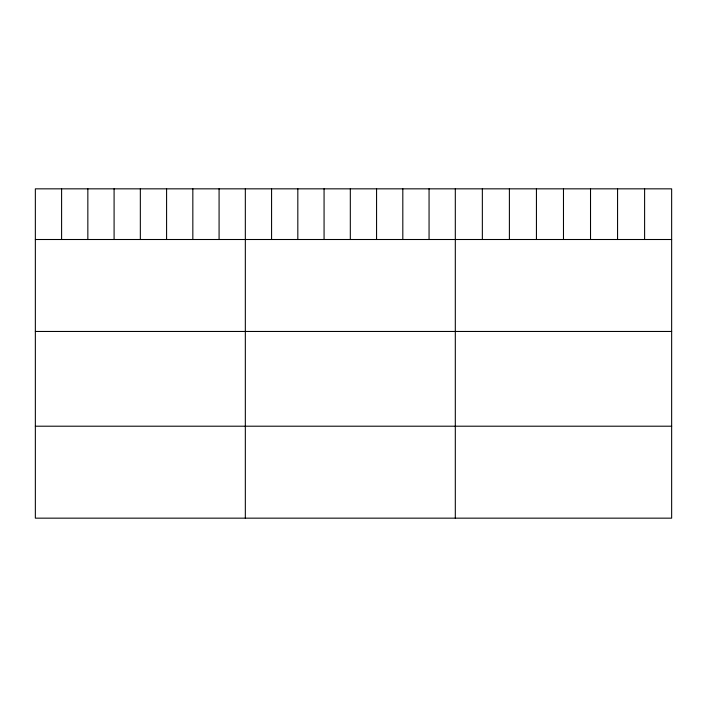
<?xml version="1.0" encoding="UTF-8"?>
<svg xmlns="http://www.w3.org/2000/svg" width="707" height="707" viewBox="0 0 707 707"><rect width="100%" height="100%" fill="white"/><g stroke="black" fill="none" stroke-linecap="round" stroke-linejoin="round"><path stroke-width="1.06" d="M671.65 239.505L671.65 518.16L35.35 518.16L35.35 188.84L671.65 188.84L671.65 239.505L35.35 239.505M35.35 331.459L671.65 331.459M35.35 426.206L671.65 426.206M644.607 188.84L644.607 239.505M617.564 188.84L617.564 239.505M590.522 188.84L590.522 239.505M563.479 188.84L563.479 239.505M536.436 188.84L536.436 239.505M509.394 188.84L509.394 239.505M482.351 188.84L482.351 239.505M455.308 188.84L455.308 518.16M429.061 188.84L429.061 239.505M402.813 188.84L402.813 239.505M376.566 188.84L376.566 239.505M350.318 188.84L350.318 239.505M324.071 188.84L324.071 239.505M297.824 188.84L297.824 239.505M271.576 188.84L271.576 239.505M245.329 188.84L245.329 518.16M219.082 188.84L219.082 239.505M192.834 188.84L192.834 239.505M166.587 188.84L166.587 239.505M140.34 188.84L140.34 239.505M114.092 188.84L114.092 239.505M87.845 188.84L87.845 239.505M61.597 188.84L61.597 239.505"/></g></svg>
